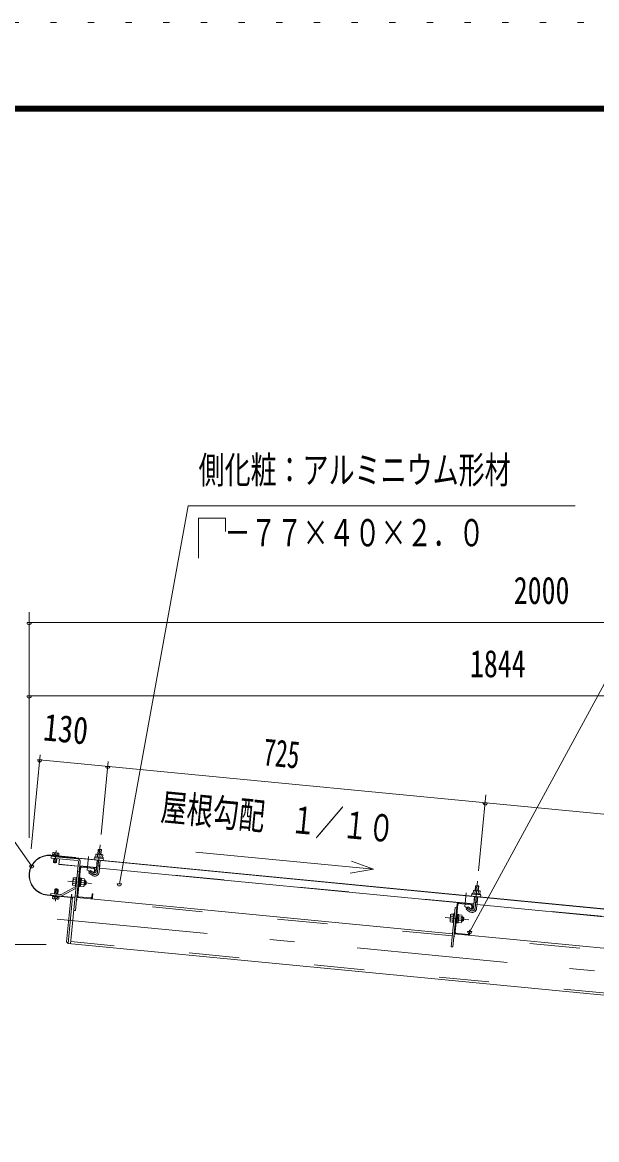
# Model space of a CAD drawing. Units: millimetres, scale not verified. Extents: x -25848 to 25858, y -10500 to 10500.
# Drawn here: x 16004 to 18750, y 5162 to 10500 of the extents above; entities that cross this region are included whole.
import ezdxf
from ezdxf.enums import TextEntityAlignment as Align

# ---------------------------------------------------------------- set-up
doc = ezdxf.new("R2010")
doc.units = ezdxf.units.MM
doc.header["$LTSCALE"] = 60
for name, pattern in [('USER2', [10, 4, -6]), ('USER3', [24, 12, -5, 2, -5]), ('USER4', [3, 0.5, -2.5])]:
    doc.linetypes.add(name, pattern=pattern)
for name, color, linetype, lineweight in [('0-6_2-02BOLD', 7, 'Continuous', 18), ('0-7_2-12HIDDEN', 3, 'USER2', 18), ('0-8_2-22CENTER', 3, 'USER3', 18), ('0-9_2-42THIN', 4, 'Continuous', 18), ('0-A_2-52DIM', 3, 'Continuous', 18), ('0-C_F-F1PAPER', 5, 'Continuous', 18), ('0-D_F-E_J_ADD', 5, 'USER4', 18)]:
    doc.layers.add(name, color=color, linetype=linetype, lineweight=lineweight)
doc.styles.add('ＭＳ ゴシック', font='')
doc.styles.get('ＭＳ ゴシック').set_extended_font_data('MS Gothic')

msp = doc.modelspace()

# ---------------------------------------------------------------- linework, layer by layer
at = {"layer": '0-6_2-02BOLD'}
for p, q in [((20064.99, 6141.83), (16141.39, 6519.63)), ((16155.57, 6518.26), (16155.22, 6514.65)), ((16156.35, 6523.45), (16157.19, 6532.15)), ((16170.16, 6513.21), (16170.5, 6516.82)), ((16170.72, 6522.08), (16171.55, 6530.78)), ((16182.59, 6512.01), (16182.95, 6515.62)), ((16182.82, 6514.38), (20064.87, 6140.58)), ((16362.85, 6512.36), (16364.07, 6525.11)), ((16381.85, 6546.8), (16366.92, 6548.23)), ((16380.23, 6523.56), (16379, 6510.81)), ((16167.68, 6487.21), (16169.4, 6505.24)), ((16272.93, 6490.26), (16235.2, 6098.44)), ((16272.92, 6490.25), (16261.87, 6375.47)), ((16282.11, 6460.37), (16269.26, 6326.98)), ((16358.52, 6461.05), (16278.89, 6468.71)), ((16345.2, 6458.31), (16286.47, 6463.97)), ((16356.71, 6442.23), (16362, 6497.13)), ((16374.34, 6468.85), (16359.41, 6470.29)), ((16376.93, 6495.69), (16371.64, 6440.78)), ((18162.68, 6287.32), (16373.45, 6459.61)), ((16268.53, 6444.59), (16276.49, 6443.83)), ((16321.79, 6436.62), (16337.66, 6425.3)), ((16348.8, 6453.94), (16347.17, 6437.02)), ((16259.52, 6371.94), (16189.44, 6334.38)), ((16193.22, 6327.32), (16260.73, 6363.51)), ((16258.75, 6384.74), (16246.8, 6385.9)), ((16248.6, 6404.57), (16260.55, 6403.42)), ((16279.08, 6387.19), (16284.54, 6391.69)), ((16285.02, 6396.66), (16279.56, 6392.17)), ((16298.08, 6380.96), (16283.64, 6382.35)), ((16285.44, 6401.02), (16299.88, 6399.64)), ((16304.73, 6379.7), (16306.64, 6399.6)), ((18171.07, 6374.51), (18186.01, 6373.08)), ((16235.63, 6319.43), (16123.15, 6330.25)), ((16123.27, 6331.5), (16235.75, 6320.67)), ((16157.14, 6322.95), (16156.32, 6314.25)), ((16170.68, 6312.89), (16171.51, 6321.58)), ((16264.51, 6319.4), (18060.71, 6146.45)), ((16272.86, 6322.62), (16331.59, 6316.96)), ((18160.87, 6268.5), (18166.15, 6323.4)), ((18167, 6338.64), (18168.23, 6351.39)), ((18181.08, 6321.97), (18175.8, 6267.06)), ((18184.39, 6349.83), (18183.16, 6337.08)), ((18072.69, 6270.87), (18080.65, 6270.1)), ((18073.42, 6153.26), (18086.26, 6286.64)), ((18090.63, 6290.24), (18149.35, 6284.58)), ((18178.5, 6295.12), (18163.57, 6296.57)), ((19966.83, 6113.6), (18177.61, 6285.89)), ((18050.96, 6212.17), (18062.91, 6211.02)), ((18064.71, 6229.7), (18052.76, 6230.85)), ((18081.68, 6197.29), (18077.69, 6197.67)), ((18086.82, 6198.56), (18081.84, 6199.04)), ((18083.24, 6213.46), (18088.7, 6217.96)), ((18089.17, 6222.94), (18083.72, 6218.44)), ((18087.79, 6208.62), (18102.24, 6207.23)), ((18104.03, 6225.91), (18089.59, 6227.3)), ((18090.49, 6236.64), (18104.94, 6235.25)), ((18110.8, 6225.88), (18105.83, 6226.36)), ((18068.67, 6145.68), (19864.86, 5972.73)), ((18135.74, 6143.24), (18077.02, 6148.89))]:
    msp.add_line(p, q, dxfattribs=at)
for points in [[(16141.5, 6520.87), (16257.72, 6509.68), (16257.6, 6508.44)], [(16269.2, 6503.67), (16142.78, 6515.84), (16142.01, 6507.88), (16268.43, 6495.71)], [(16176.68, 6531.56), (16152.29, 6533.89), (16150, 6532.84), (16149.17, 6524.14)], [(16176.68, 6531.56), (16178.74, 6530.1), (16177.91, 6521.4)], [(16387.09, 6510.03), (16388.31, 6522.78), (16386.27, 6524.23), (16358.28, 6526.93), (16355.99, 6525.89), (16354.76, 6513.15)], [(16364.81, 6526.31), (16366.92, 6548.23), (16368.28, 6549.36), (16380.72, 6548.16), (16381.85, 6546.8), (16379.74, 6524.86)], [(16154.46, 6506.68), (16152.75, 6488.64), (16155, 6485.92), (16164.96, 6484.96), (16167.68, 6487.21), (16152.75, 6488.64)], [(16270.82, 6468.36), (16179.24, 6477.17), (16181.83, 6504.05)], [(16280.89, 6489.49), (16258.52, 6257.19), (16250.56, 6257.95)], [(16261.45, 6412.76), (16249.5, 6413.92), (16247.48, 6411.08), (16244.46, 6379.73), (16245.9, 6376.56), (16257.85, 6375.41)], [(16261.59, 6372.55), (16257.62, 6372.93), (16261.69, 6415.24), (16265.67, 6414.86)], [(16273.54, 6371.4), (16277.52, 6371.02), (16281.6, 6413.32), (16277.62, 6413.7)], [(16281.43, 6411.58), (16286.41, 6411.1), (16282.67, 6372.28), (16277.69, 6372.75)], [(16282.74, 6373.01), (16297.18, 6371.62), (16299.2, 6374.45), (16302.22, 6405.81), (16300.78, 6408.97), (16286.34, 6410.36)], [(16346.37, 6437.51), (16330.5, 6448.83), (16321.79, 6436.62)], [(16347.17, 6437.02), (16351.15, 6436.64), (16352.78, 6453.56)], [(16173.09, 6335.11), (16175.11, 6356.4), (16160.19, 6357.82), (16158.15, 6336.55)], [(16160.19, 6357.82), (16162.91, 6360.07), (16172.86, 6359.12), (16175.11, 6356.4)], [(16301.67, 6400.08), (16306.64, 6399.6), (16310.02, 6395.51), (16308.82, 6383.07), (16304.73, 6379.7), (16299.76, 6380.18)], [(18191.24, 6336.31), (18192.47, 6349.06), (18190.42, 6350.52), (18162.43, 6353.21), (18160.14, 6352.17), (18158.92, 6339.42)], [(18168.96, 6352.58), (18171.07, 6374.51), (18172.44, 6375.64), (18184.88, 6374.44), (18186.01, 6373.08), (18183.89, 6351.14)], [(16186.6, 6333.81), (16140.75, 6338.22), (16139.98, 6330.25), (16185.83, 6325.84)], [(16178.7, 6320.9), (16177.87, 6312.2), (16175.56, 6311.15), (16151.18, 6313.48), (16149.13, 6314.94), (16149.95, 6323.64)], [(16244.11, 6321.37), (16235.93, 6314.62), (16216.01, 6107.82), (16222.76, 6099.64), (20025.67, 5733.46)], [(16222.76, 6099.64), (16244.11, 6321.37), (16256.55, 6320.17)], [(16238.48, 6322.91), (16239.56, 6334.11), (16240.8, 6334), (16239.72, 6322.8)], [(16335.96, 6320.56), (16337.58, 6337.48), (16341.57, 6337.1), (16339.94, 6320.18)], [(18082.28, 6287.02), (18062.68, 6083.47), (18054.72, 6084.23), (18072.69, 6270.87)], [(18150.52, 6263.79), (18134.65, 6275.11), (18125.94, 6262.9), (18141.82, 6251.58)], [(18152.95, 6280.22), (18151.32, 6263.3), (18155.31, 6262.91), (18156.94, 6279.83)], [(18062, 6201.68), (18050.05, 6202.84), (18048.61, 6206), (18051.63, 6237.36), (18053.65, 6240.19), (18065.61, 6239.04)], [(18069.83, 6241.13), (18065.84, 6241.51), (18061.77, 6199.21), (18065.75, 6198.82)], [(18081.68, 6197.29), (18085.76, 6239.59), (18081.77, 6239.98)], [(18085.58, 6237.85), (18090.56, 6237.37), (18086.82, 6198.56)], [(18104.94, 6235.25), (18106.38, 6232.08), (18103.36, 6200.73), (18101.34, 6197.89), (18086.9, 6199.29)], [(18103.91, 6206.45), (18108.88, 6205.97), (18110.8, 6225.88), (18114.18, 6221.79), (18112.98, 6209.34), (18108.88, 6205.97)], [(18144.09, 6146.45), (18145.72, 6163.37), (18141.73, 6163.75), (18140.11, 6146.84)]]:
    msp.add_lwpolyline(points, dxfattribs=at)
for points in [[(16179.1, 6521.29), (16178.71, 6517.3), (16147.6, 6520.27), (16147.98, 6524.25)], [(16351.02, 6513.5), (16350.63, 6509.53), (16390.45, 6505.69), (16390.83, 6509.67)], [(16180.26, 6324.77), (16179.88, 6320.79), (16148.77, 6323.75), (16149.15, 6327.73)], [(18155.17, 6339.78), (18194.99, 6335.94), (18194.6, 6331.96), (18154.79, 6335.8)]]:
    msp.add_lwpolyline(points, close=True, dxfattribs=at)
for centre, radius, start, end in [((16132.33, 6425.56), 95.75, 84.49997, 264.49997), ((16132.33, 6425.56), 94.5, 84.49997, 264.49997), ((16153.16, 6527.98), 5.79, 46.00594, 84.55217), ((16162.47, 6511.54), 21.27, 64.72084, 104.38129), ((16174.71, 6525.93), 5.79, 84.55217, 123.0836), ((16359.46, 6519.6), 7.19, 50.11574, 110.11574), ((16369.69, 6498.84), 26.87, 66.91203, 102.08795), ((16383.71, 6517.26), 7.19, 58.88425, 118.88425), ((16267.95, 6490.73), 5, 354.49998, 84.49997), ((16267.95, 6490.73), 13, 354.49998, 84.49997), ((16286.09, 6459.98), 8, 84.4973, 174.4973), ((16286.09, 6459.98), 4, 84.4973, 174.4973), ((16344.82, 6454.32), 8, 354.50143, 84.50122), ((16352.64, 6504.31), 5, 84.4998, 264.4998), ((16387.48, 6500.95), 5, 264.50061, 84.50061), ((16254.47, 6408.72), 7.19, 174.49905, 215.22588), ((16350.18, 6442.85), 21.56, 234.5, 354.5), ((16344.82, 6454.32), 4, 354.5092, 84.50122), ((16350.18, 6442.85), 6.57, 234.5, 354.5), ((16251.78, 6380.7), 7.19, 133.77223, 174.49905), ((16271.99, 6392.9), 26.15, 153.47365, 195.52446), ((16257.39, 6375.9), 4.5, 298.20261, 313.75566), ((16292.21, 6376.81), 7.19, 354.49905, 35.22588), ((16274.69, 6392.64), 26.15, 333.47365, 15.52446), ((16294.91, 6404.83), 7.19, 313.77223, 354.49905), ((18163.61, 6345.87), 7.19, 50.11574, 110.11574), ((18173.85, 6325.12), 26.87, 66.91203, 102.08795), ((16153.16, 6319.11), 5.79, 264.55217, 303.0836), ((16165.4, 6333.5), 21.27, 244.72084, 284.38129), ((16174.7, 6317.05), 5.79, 226.00594, 264.55217), ((16187.08, 6338.78), 13, 264.49997, 298.1879), ((16187.08, 6338.78), 5, 264.49997, 298.18448), ((16235.99, 6323.15), 3.75, 264.49997, 354.49997), ((16235.99, 6323.15), 2.5, 264.49997, 354.49997), ((16273.24, 6326.6), 8, 174.4973, 264.48845), ((16273.24, 6326.6), 4, 174.4973, 264.48845), ((16331.97, 6320.94), 8, 264.49953, 354.50208), ((16331.97, 6320.94), 4, 264.49953, 354.5092), ((18156.8, 6330.59), 5, 84.4998, 264.4998), ((18187.86, 6343.54), 7.19, 58.88425, 118.88425), ((18191.64, 6327.23), 5, 264.50061, 84.50061), ((18090.24, 6286.26), 8, 84.4973, 174.4973), ((18090.24, 6286.26), 4, 84.4973, 174.4973), ((18154.33, 6269.13), 21.56, 234.5, 354.5), ((18148.97, 6280.6), 4, 354.5092, 84.50122), ((18148.97, 6280.6), 8, 354.50143, 84.50122), ((18154.33, 6269.13), 6.57, 234.5, 354.5), ((18055.93, 6206.98), 7.19, 133.77223, 174.49905), ((18076.15, 6219.17), 26.15, 153.47365, 195.52446), ((18058.63, 6235), 7.19, 174.49905, 215.22588), ((18078.84, 6218.91), 26.15, 333.47365, 15.52446), ((18096.37, 6203.08), 7.19, 354.49905, 35.22588), ((18099.06, 6231.1), 7.19, 313.77223, 354.49905), ((18077.4, 6152.87), 8, 174.4973, 264.48845), ((18077.4, 6152.87), 4, 174.4973, 264.48845), ((18136.13, 6147.22), 8, 264.49953, 354.50208), ((18136.13, 6147.22), 4, 264.49953, 354.5092)]:
    msp.add_arc(centre, radius, start, end, dxfattribs=at)
at = {"layer": '0-7_2-12HIDDEN'}
for p, q in [((16270.93, 6469.6), (16179.36, 6478.42)), ((16358.64, 6462.29), (16279.01, 6469.95)), ((18162.79, 6288.57), (16373.57, 6460.85)), ((18059.7, 6136), (16263.5, 6308.95)), ((19966.95, 6114.85), (18177.73, 6287.13)), ((20026.67, 5743.91), (16236.21, 6108.89)), ((19863.85, 5962.27), (18067.66, 6135.23))]:
    msp.add_line(p, q, dxfattribs=at)
at = {"layer": '0-8_2-22CENTER'}
for p, q in [((16376.58, 6570.31), (16364.18, 6441.51)), ((16159.68, 6482.7), (16165.51, 6543.16)), ((16314.64, 6448.69), (16321.01, 6514.89)), ((16342.02, 6431.41), (16318.1, 6448.46)), ((16168.18, 6362.33), (16162.36, 6301.88)), ((16221.08, 6397.8), (16334.3, 6386.89)), ((18168.33, 6267.78), (18180.73, 6396.58)), ((18118.79, 6274.97), (18125.16, 6341.16)), ((18122.26, 6274.74), (18146.17, 6257.68)), ((16171.22, 6216.49), (20036.34, 5844.33)), ((18138.46, 6213.17), (18025.24, 6224.08))]:
    msp.add_line(p, q, dxfattribs=at)
for centre in [(16350.18, 6442.85), (18154.33, 6269.13)]:
    msp.add_arc(centre, 14.06, 234.5, 354.5, dxfattribs=at)
at = {"layer": '0-9_2-42THIN'}
for p, q in [((16157.57, 6518.07), (16157.22, 6514.45)), ((16168.17, 6513.4), (16168.52, 6517.01)), ((16368.28, 6549.36), (16366.05, 6526.19)), ((16378.5, 6524.98), (16380.73, 6548.16)), ((16156.46, 6506.49), (16154.55, 6486.46)), ((16165.5, 6485.41), (16167.41, 6505.43)), ((16358.97, 6465.64), (16360.66, 6470.17)), ((16360.66, 6470.17), (16363.24, 6497.01)), ((16160.15, 6336.35), (16162.36, 6359.63)), ((16173.31, 6358.58), (16171.09, 6335.3)), ((16299.99, 6382.67), (16307.46, 6381.95)), ((16308.9, 6396.88), (16301.43, 6397.6)), ((18172.44, 6375.64), (18170.21, 6352.46)), ((18182.65, 6351.26), (18184.88, 6374.44)), ((18104.15, 6208.94), (18111.61, 6208.22)), ((18113.05, 6223.15), (18105.59, 6223.87))]:
    msp.add_line(p, q, dxfattribs=at)
for points in [[(16375.68, 6495.81), (16373.1, 6468.97), (16373.9, 6464.2)], [(18163.12, 6291.92), (18164.81, 6296.44), (18167.4, 6323.28)], [(18179.84, 6322.09), (18177.25, 6295.25), (18178.05, 6290.48)]]:
    msp.add_lwpolyline(points, dxfattribs=at)
at = {"layer": '0-A_2-52DIM'}
for p, q in [((19246.64, 8189.93), (18142.77, 6156.37)), ((16036.65, 6603.74), (16036.65, 7682.47)), ((16046.65, 7632.46), (16026.65, 7632.46)), ((16036.65, 7632.46), (21036.64, 7632.46)), ((16046.65, 7282.46), (16026.65, 7282.46)), ((21036.64, 7282.47), (16036.65, 7282.47)), ((16089.02, 7000.9), (16045.8, 6551.99)), ((16096.73, 6977.09), (16076.73, 6977.09)), ((16086.73, 6977.09), (20021.03, 6598.25)), ((16381.37, 6620.08), (16415.01, 6969.51)), ((16422.72, 6945.7), (16402.72, 6945.7)), ((18185.52, 6446.36), (18220.47, 6809.3)), ((18226.88, 6771.97), (18206.88, 6771.97)), ((17682.39, 6454.21), (16832.81, 6536.01)), ((16058.6, 6470.46), (16038.6, 6470.46)), ((17577.02, 6493.61), (17682.39, 6454.21)), ((17682.39, 6454.21), (17571.43, 6435.64)), ((16478.1, 6384.25), (16458.1, 6384.25)), ((18152.77, 6156.37), (18132.77, 6156.37)), ((16118.27, 6094.92), (14559.15, 6094.92))]:
    msp.add_line(p, q, dxfattribs=at)
for points in [[(16468.1, 6384.25), (16796.65, 8189.93), (18646.65, 8189.93)], [(16975.43, 8066.98), (16975.43, 8131.37), (16846.65, 8131.37), (16846.65, 7939.93)], [(16048.6, 6470.46), (15396.64, 7394.93), (12796.65, 7394.93)]]:
    msp.add_lwpolyline(points, dxfattribs=at)
for centre in [(16036.65, 7632.46), (16036.65, 7282.46), (16086.73, 6977.09), (16412.72, 6945.7), (18216.88, 6771.97), (16048.6, 6470.46), (16468.1, 6384.25), (18142.77, 6156.37)]:
    msp.add_arc(centre, 10, 180, 0, dxfattribs=at)
at = {"layer": '0-C_F-F1PAPER'}
for points in [[(25358.06, -10000), (25358.06, 10100), (-3341.94, 10100), (-3341.94, -10000)], [(25355.55, -9997.5), (25355.55, 10097.5), (-3339.44, 10097.5), (-3339.44, -9997.5)], [(25353.06, -9995), (-3336.94, -9995), (-3336.94, 10095), (25353.06, 10095)], [(25350.56, -9992.5), (25350.56, 10092.5), (-3334.44, 10092.5), (-3334.44, -9992.5)], [(25348.06, -9990), (-3331.94, -9990), (-3331.94, 10090), (25348.06, 10090)], [(25345.56, -9987.5), (25345.56, 10087.5), (-3329.44, 10087.5), (-3329.44, -9987.5)], [(25343.05, -9985), (-3326.94, -9985), (-3326.94, 10085), (25343.05, 10085)], [(25340.56, -9982.5), (25340.56, 10082.5), (-3324.44, 10082.5), (-3324.44, -9982.5)], [(25338.06, -9980), (25338.06, 10080), (-3321.94, 10080), (-3321.94, -9980)], [(25335.56, -9977.5), (25335.56, 10077.5), (-3319.44, 10077.5), (-3319.44, -9977.5)], [(25333.06, -9975), (-3316.94, -9975), (-3316.94, 10075), (25333.06, 10075)]]:
    msp.add_lwpolyline(points, close=True, dxfattribs=at)
at = {"layer": '0-D_F-E_J_ADD'}
msp.add_lwpolyline([(25858.06, -10500), (-3841.94, -10500), (-3841.94, 10500), (25858.06, 10500)], close=True, dxfattribs=at)

# ---------------------------------------------------------------- texts
at = {"layer": '0-A_2-52DIM', "color": 7, "style": 'ＭＳ ゴシック'}
for s, width, p in [('側化粧：アルミニウム形材', 0.7, (16846.65, 8257.7)), ('\u3000－７７×４０×２．０', 0.7, (16846.65, 7957.69)), ('2000', 0.75, (18353.61, 7682.46)), ('1844', 0.75, (18144.09, 7332.46))]:
    msp.add_text(s, height=130.2, dxfattribs=dict(at, width=width)).set_placement(p, align=Align.BOTTOM_LEFT)
for s, width, p in [('130', 0.8, (16096.38, 7031.67)), ('725', 0.65, (17147.56, 6912.61)), ('屋根勾配\u3000１／１０', 0.7, (16658.28, 6649.91))]:
    msp.add_text(s, height=130.2, rotation=354.5, dxfattribs=dict(at, width=width)).set_placement(p, align=Align.BOTTOM_LEFT)

doc.saveas('drawing.dxf')
